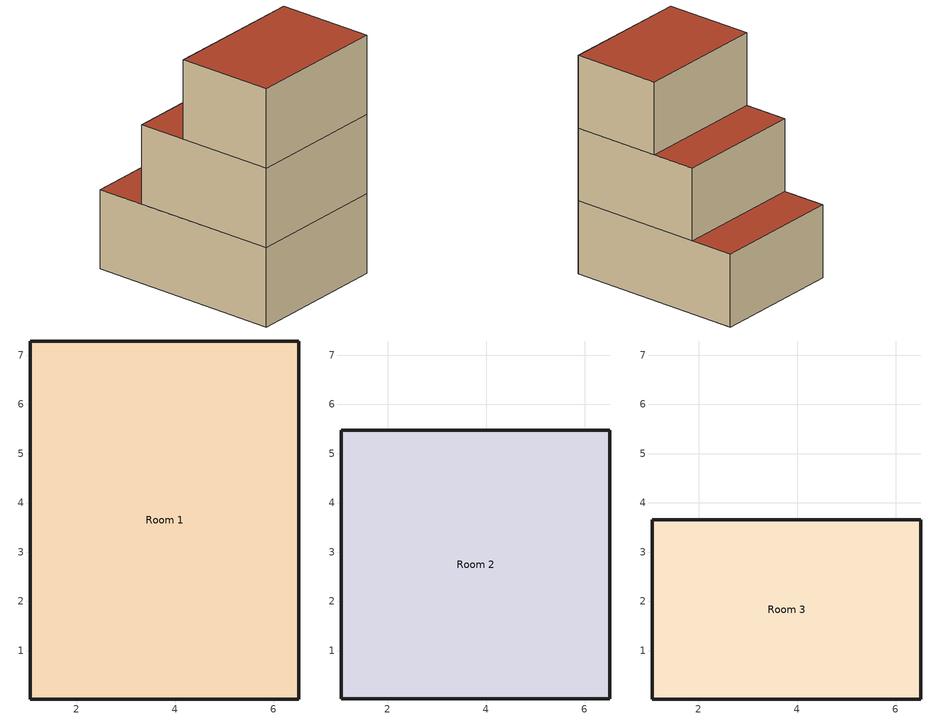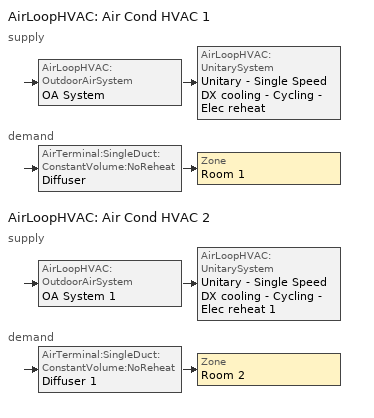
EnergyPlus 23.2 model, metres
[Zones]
Room 1
 floor ground (ExtSlabCarpet 4in ClimateZone 1-8): 6.51,7.29 6.51,0.02 1.06,0.02 1.06,7.29 z0
 wall outside (ASHRAE 189.1-2009 ExtWall Mass ClimateZone 5): 6.51,7.29 1.06,7.29 1.06,0.02 6.51,0.02 6.51,7.29 z0:3
 roof outside (ASHRAE 189.1-2009 ExtRoof IEAD ClimateZone 2-5): 6.51,0.02 6.51,7.29 1.06,7.29 1.06,0.02 z3
Room 2
 floor ground (ExtSlabCarpet 4in ClimateZone 1-8): 6.51,5.47 6.51,0.02 1.06,0.02 1.06,5.47 z3
 wall outside (ASHRAE 189.1-2009 ExtWall Mass ClimateZone 5): 1.06,0.02 6.51,0.02 6.51,5.47 1.06,5.47 1.06,0.02 z3:6
 roof outside (ASHRAE 189.1-2009 ExtRoof IEAD ClimateZone 2-5): 6.51,0.02 6.51,5.47 1.06,5.47 1.06,0.02 z6
Room 3
 floor ground (ExtSlabCarpet 4in ClimateZone 1-8): 6.51,3.65 6.51,0.02 1.06,0.02 1.06,3.65 z6
 wall outside (ASHRAE 189.1-2009 ExtWall Mass ClimateZone 5): 6.51,0.02 6.51,3.65 1.06,3.65 1.06,0.02 6.51,0.02 z6:9
 roof outside (ASHRAE 189.1-2009 ExtRoof IEAD ClimateZone 2-5): 6.51,0.02 6.51,3.65 1.06,3.65 1.06,0.02 z9
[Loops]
AirLoopHVAC 'Air Cond HVAC 1'
 supply: AirLoopHVAC:OutdoorAirSystem 'OA System' > AirLoopHVAC:UnitarySystem 'Unitary - Single Speed DX cooling - Cycling - Elec reheat'
 demand: AirTerminal:SingleDuct:ConstantVolume:NoReheat 'Diffuser' > Zone 'Room 1'
AirLoopHVAC 'Air Cond HVAC 2'
 supply: AirLoopHVAC:OutdoorAirSystem 'OA System 1' > AirLoopHVAC:UnitarySystem 'Unitary - Single Speed DX cooling - Cycling - Elec reheat 1'
 demand: AirTerminal:SingleDuct:ConstantVolume:NoReheat 'Diffuser 1' > Zone 'Room 2'
[Building]
Building 1
[Site:Location]
BANGKOK: Latitude {deg}=13.92; Longitude {deg}=100.6; Time Zone {hr}=7; Elevation {m}=12
[SizingPeriod:DesignDay] Day of Month=21; Dry-Bulb Temperature Range Modifier Type=DefaultMultipliers; Rain Indicator=No; Snow Indicator=No; Daylight Saving Time Indicator=No; Begin Environment Reset Mode=FullResetAtBeginEnvironment
Name | Month | Day Type | Maximum Dry-Bulb Temperature {C} | Daily Dry-Bulb Temperature Range {deltaC} | Humidity Condition Type | Wetbulb or DewPoint at Maximum Dry-Bulb {C} | Barometric Pressure {Pa} | Wind Speed {m/s} | Wind Direction {deg} | Solar Model Indicator | ASHRAE Clear Sky Optical Depth for Beam Irradiance (taub) | ASHRAE Clear Sky Optical Depth for Diffuse Irradiance (taud) | Enthalpy at Maximum Dry-Bulb {J/kg} | Sky Clearness
BANGKOK Ann Clg .4% Condns DB=>MWB | 4 | SummerDesignDay | 37.2 | 9.2 | Wetbulb | 26.7 | 101181 | 4.1 | 180 | ASHRAETau | 0.7 | 1.538
BANGKOK Ann Clg .4% Condns DP=>MDB | 4 | SummerDesignDay | 32.1 | 9.2 | Dewpoint | 28.7 | 101181 | 4.1 | 180 | ASHRAETau | 0.7 | 1.538
BANGKOK Ann Clg .4% Condns Enth=>MDB | 4 | SummerDesignDay | 34 | 9.2 | Enthalpy |  | 101181 | 4.1 | 180 | ASHRAETau | 0.7 | 1.538 | 98000
BANGKOK Ann Clg .4% Condns WB=>MDB | 4 | SummerDesignDay | 34.2 | 9.2 | Wetbulb | 29.6 | 101181 | 4.1 | 180 | ASHRAETau | 0.7 | 1.538
BANGKOK Ann Htg 99.6% Condns DB | 12 | WinterDesignDay | 19 | 0 | Wetbulb | 19 | 101181 | 1.6 | 350 | ASHRAEClearSky |  |  |  | 0
BANGKOK Ann Htg Wind 99.6% Condns WS=>MCDB | 12 | WinterDesignDay | 27.5 | 0 | Wetbulb | 27.5 | 101181 | 6.4 | 350 | ASHRAEClearSky |  |  |  | 0
BANGKOK Ann Hum_n 99.6% Condns DP=>MCDB | 12 | WinterDesignDay | 25.8 | 0 | Dewpoint | 11.2 | 101181 | 1.6 | 350 | ASHRAEClearSky |  |  |  | 0
TAIPEI Ann Clg .4% Condns DB=>MWB | 7 | SummerDesignDay | 34.9 | 7.2 | Wetbulb | 26.8 | 101253 | 5 | 270 | ASHRAETau | 0.538 | 1.93
TAIPEI Ann Clg .4% Condns DP=>MDB | 7 | SummerDesignDay | 30.5 | 7.2 | Dewpoint | 27 | 101253 | 5 | 270 | ASHRAETau | 0.538 | 1.93
TAIPEI Ann Clg .4% Condns Enth=>MDB | 7 | SummerDesignDay | 32.9 | 7.2 | Enthalpy |  | 101253 | 5 | 270 | ASHRAETau | 0.538 | 1.93 | 89800
TAIPEI Ann Clg .4% Condns WB=>MDB | 7 | SummerDesignDay | 32.7 | 7.2 | Wetbulb | 28 | 101253 | 5 | 270 | ASHRAETau | 0.538 | 1.93
TAIPEI Ann Htg 99.6% Condns DB | 1 | WinterDesignDay | 9 | 0 | Wetbulb | 9 | 101253 | 1.8 | 90 | ASHRAEClearSky |  |  |  | 0
TAIPEI Ann Htg Wind 99.6% Condns WS=>MCDB | 1 | WinterDesignDay | 17.3 | 0 | Wetbulb | 17.3 | 101253 | 9 | 90 | ASHRAEClearSky |  |  |  | 0
TAIPEI Ann Hum_n 99.6% Condns DP=>MCDB | 1 | WinterDesignDay | 11.4 | 0 | Dewpoint | 3.8 | 101253 | 1.8 | 90 | ASHRAEClearSky |  |  |  | 0
[Material] Thermal Absorptance=0.9
Name | Roughness | Thickness {m} | Conductivity {W/m-K} | Density {kg/m3} | Specific Heat {J/kg-K} | Solar Absorptance | Visible Absorptance
1/2IN Gypsum | Smooth | 0.0127 | 0.16 | 784.9 | 830 | 0.4 | 0.4
1IN Stucco | Smooth | 0.0253 | 0.6918 | 1858 | 837 | 0.92 | 0.92
8IN Concrete HW | MediumRough | 0.2033 | 1.7296 | 2243 | 837 | 0.65 | 0.65
MAT-CC05 4 HW CONCRETE | Rough | 0.1016 | 1.311 | 2240 | 836.8 | 0.85 | 0.85
Metal Decking | MediumSmooth | 0.0015 | 45.006 | 7680 | 418.4 | 0.6 | 0.6
Roof Insulation [21] | MediumRough | 0.2105 | 0.049 | 265 | 836.8 | 0.7 | 0.7
Roof Membrane | VeryRough | 0.0095 | 0.16 | 1121.29 | 1460 | 0.7 | 0.7
Wall Insulation [40] | MediumRough | 0.0794 | 0.0432 | 91 | 837 | 0.5 | 0.5
[Material:NoMass]
CP02 CARPET PAD: Roughness=Smooth; Thermal Resistance {m2-K/W}=0.1; Thermal Absorptance=0.9; Solar Absorptance=0.8; Visible Absorptance=0.8
[Construction]
ASHRAE 189.1-2009 ExtRoof IEAD ClimateZone 2-5: Roof Membrane, Roof Insulation [21], Metal Decking
ASHRAE 189.1-2009 ExtWall Mass ClimateZone 5: 1IN Stucco, 8IN Concrete HW, Wall Insulation [40], 1/2IN Gypsum
ExtSlabCarpet 4in ClimateZone 1-8: MAT-CC05 4 HW CONCRETE, CP02 CARPET PAD
[Zone] Multiplier=1; Part of Total Floor Area=Yes
Room 1; Room 2; Room 3
[Space] Space Type=189.1-2009 - Office - OpenOffice - CZ4-8
Name | Zone
Space 101 | Room 1
Space 102 | Room 2
Space 103 | Room 3
[SpaceList]
189.1-2009 - Office - OpenOffice - CZ4-8: Space 101, Space 102, Space 103
[Lights]
189.1-2009 - Office - OpenOffice - CZ4-8 Lights: Zone or ZoneList or Space or SpaceList=189.1-2009 - Office - OpenOffice - CZ4-8; Schedule=Office Bldg Light; Design Level Calculation Method=Watts/Area; Watts per Zone Floor Area {W/m2}=10.6563
[People]
189.1-2009 - Office - OpenOffice - CZ4-8 People: Zone or ZoneList or Space or SpaceList=189.1-2009 - Office - OpenOffice - CZ4-8; Number of People Schedule=Office Work Occ; Number of People Calculation Method=People/Area; People per Floor Area {person/m2}=0.0565105; Fraction Radiant=0.3; Activity Level Schedule=Office Activity
[ElectricEquipment]
189.1-2009 - Office - OpenOffice - CZ4-8 Electric Equipment: Zone or ZoneList or Space or SpaceList=189.1-2009 - Office - OpenOffice - CZ4-8; Schedule=Office Bldg Equip; Design Level Calculation Method=Watts/Area; Watts per Zone Floor Area {W/m2}=7.64238
[ZoneInfiltration:DesignFlowRate]
189.1-2009 - Office - OpenOffice - CZ4-8 Infiltration: Zone or ZoneList or Space or SpaceList=189.1-2009 - Office - OpenOffice - CZ4-8; Schedule=Office Infil Quarter On; Design Flow Rate Calculation Method=Flow/ExteriorArea; Flow Rate per Exterior Surface Area {m3/s-m2}=0.000226568
[ZoneControl:Thermostat] Temperature Difference Between Cutout And Setpoint {deltaC}=0
Name | Zone or ZoneList | Control Type Schedule | Control 1
Room 1 Thermostat | Room 1 | Room 1 Thermostat Schedule | Thermostat Setpoint Dual Setpoint 1
Room 2 Thermostat | Room 2 | Room 2 Thermostat Schedule | Thermostat Setpoint Dual Setpoint 2
Room 3 Thermostat | Room 3 | Room 3 Thermostat Schedule | Thermostat Setpoint Dual Setpoint 3
[ThermostatSetpoint:DualSetpoint]
Name | Heating Setpoint Temperature Schedule | Cooling Setpoint Temperature Schedule
Thermostat Setpoint Dual Setpoint 1 | Small Office HtgSetp 1 | Small Office ClgSetp 1
Thermostat Setpoint Dual Setpoint 2 | Small Office HtgSetp 2 | Small Office ClgSetp 2
Thermostat Setpoint Dual Setpoint 3 | Small Office HtgSetp 3 | Small Office ClgSetp 3
[AirTerminal:SingleDuct:ConstantVolume:NoReheat] Availability Schedule=Always On Discrete hvac_library; Maximum Air Flow Rate {m3/s}=AutoSize
Diffuser; Diffuser 1
[Zone equipment]
Room 1: Diffuser
Room 2: Diffuser 1
[Sizing:Zone] Zone Cooling Design Supply Air Temperature Input Method=SupplyAirTemperature; Zone Cooling Design Supply Air Temperature {C}=14; Zone Cooling Design Supply Air Temperature Difference {deltaC}=11.11; Zone Heating Design Supply Air Temperature Input Method=SupplyAirTemperature; Zone Heating Design Supply Air Temperature {C}=40; Zone Heating Design Supply Air Temperature Difference {deltaC}=11.11; Zone Cooling Design Supply Air Humidity Ratio {kgWater/kgDryAir}=0.0085; Zone Heating Design Supply Air Humidity Ratio {kgWater/kgDryAir}=0.008; Cooling Design Air Flow Method=DesignDay; Cooling Design Air Flow Rate {m3/s}=0; Cooling Minimum Air Flow per Zone Floor Area {m3/s-m2}=0.000762; Cooling Minimum Air Flow {m3/s}=0; Cooling Minimum Air Flow Fraction=0; Heating Design Air Flow Method=DesignDay; Heating Design Air Flow Rate {m3/s}=0; Heating Maximum Air Flow per Zone Floor Area {m3/s-m2}=0.002032; Heating Maximum Air Flow {m3/s}=0.141576; Heating Maximum Air Flow Fraction=0.3; Account for Dedicated Outdoor Air System=No; Zone Load Sizing Method=Sensible Load Only No Latent Load; Zone Latent Cooling Design Supply Air Humidity Ratio Input Method=HumidityRatioDifference; Zone Cooling Design Supply Air Humidity Ratio Difference {kgWater/kgDryAir}=0.005; Zone Latent Heating Design Supply Air Humidity Ratio Input Method=HumidityRatioDifference; Zone Humidification Design Supply Air Humidity Ratio Difference {kgWater/kgDryAir}=0.005
Name | Design Specification Outdoor Air Object
Room 1 | Room 1 DSOA Space List
Room 2 | Room 2 DSOA Space List
Room 3 | Room 3 DSOA Space List
[Controller:MechanicalVentilation] Availability Schedule=Always On Discrete hvac_library; Demand Controlled Ventilation=No; System Outdoor Air Method=ZoneSum; Design Specification Outdoor Air Object Name 1=189.1-2009 - Office - OpenOffice - CZ4-8 Ventilation
Name | Zone or ZoneList Name 1
Controller Mechanical Ventilation 1 | Room 1
Controller Mechanical Ventilation 2 | Room 2
[DesignSpecification:OutdoorAir]
189.1-2009 - Office - OpenOffice - CZ4-8 Ventilation: Outdoor Air Method=Sum; Outdoor Air Flow per Person {m3/s-person}=0.00943895; Outdoor Air Flow per Zone Floor Area {m3/s-m2}=0; Outdoor Air Flow per Zone {m3/s}=0; Outdoor Air Flow Air Changes per Hour {1/hr}=0
[DesignSpecification:OutdoorAir:SpaceList] Space Design Specification Outdoor Air Object Name 1=189.1-2009 - Office - OpenOffice - CZ4-8 Ventilation
Name | Space Name 1
Room 1 DSOA Space List | Space 101
Room 2 DSOA Space List | Space 102
Room 3 DSOA Space List | Space 103
[ZoneVentilation:DesignFlowRate]
Room 3 Ventilation per Person: Zone or ZoneList or Space or SpaceList=Room 3; Schedule=Office Work Occ; Design Flow Rate Calculation Method=Flow/Person; Flow Rate per Person {m3/s-person}=0.00943895
[AirLoopHVAC] Design Supply Air Flow Rate {m3/s}=AutoSize; Design Return Air Flow Fraction of Supply Air Flow=1
Air Cond HVAC 1; Air Cond HVAC 2
[Sizing:System] Type of Load to Size On=Sensible; Design Outdoor Air Flow Rate {m3/s}=Autosize; Central Heating Maximum System Air Flow Ratio=0.3; Preheat Design Temperature {C}=7; Preheat Design Humidity Ratio {kgWater/kgDryAir}=0.008; Precool Design Temperature {C}=12.8; Precool Design Humidity Ratio {kgWater/kgDryAir}=0.008; Central Cooling Design Supply Air Temperature {C}=12.8; Central Heating Design Supply Air Temperature {C}=16.7; Type of Zone Sum to Use=NonCoincident; 100% Outdoor Air in Cooling=Yes; 100% Outdoor Air in Heating=Yes; Central Cooling Design Supply Air Humidity Ratio {kgWater/kgDryAir}=0.0085; Central Heating Design Supply Air Humidity Ratio {kgWater/kgDryAir}=0.008; Cooling Supply Air Flow Rate Method=DesignDay; Cooling Supply Air Flow Rate {m3/s}=0; Cooling Supply Air Flow Rate Per Floor Area {m3/s-m2}=0.00996765; Cooling Fraction of Autosized Cooling Supply Air Flow Rate=1; Cooling Supply Air Flow Rate Per Unit Cooling Capacity {m3/s-W}=3.94755e-05; Heating Supply Air Flow Rate Method=DesignDay; Heating Supply Air Flow Rate {m3/s}=0; Heating Supply Air Flow Rate Per Floor Area {m3/s-m2}=0.00996765; Heating Fraction of Autosized Heating Supply Air Flow Rate=1; Heating Fraction of Autosized Cooling Supply Air Flow Rate=1; Heating Supply Air Flow Rate Per Unit Heating Capacity {m3/s-W}=3.15882e-05; System Outdoor Air Method=ZoneSum; Zone Maximum Outdoor Air Fraction=1; Cooling Design Capacity Method=CoolingDesignCapacity; Cooling Design Capacity {W}=Autosize; Cooling Design Capacity Per Floor Area {W/m2}=234.7; Fraction of Autosized Cooling Design Capacity=1; Heating Design Capacity Method=HeatingDesignCapacity; Heating Design Capacity {W}=Autosize; Heating Design Capacity Per Floor Area {W/m2}=157; Fraction of Autosized Heating Design Capacity=1; Central Cooling Capacity Control Method=OnOff; Occupant Diversity=Autosize
Air Cond HVAC 1; Air Cond HVAC 2
[AvailabilityManager:Scheduled]
Name | Schedule
Air Cond HVAC 1 Availability Manager; OA System Availability Manager; OA System 1 Availability Manager | Always On Discrete
Air Cond HVAC 2 Availability Manager | Always On Discrete 1
[Controller:OutdoorAir] Minimum Outdoor Air Flow Rate {m3/s}=Autosize; Maximum Outdoor Air Flow Rate {m3/s}=Autosize; Economizer Control Type=NoEconomizer; Economizer Control Action Type=ModulateFlow; Economizer Maximum Limit Dry-Bulb Temperature {C}=28; Economizer Maximum Limit Enthalpy {J/kg}=64000; Economizer Minimum Limit Dry-Bulb Temperature {C}=-100; Lockout Type=NoLockout; Minimum Limit Type=FixedMinimum; High Humidity Control=No; Control High Indoor Humidity Based on Outdoor Humidity Ratio=Yes; Heat Recovery Bypass Control Type=BypassWhenOAFlowGreaterThanMinimum; Economizer Operation Staging=InterlockedWithMechanicalCooling
Name | Mechanical Ventilation Controller
Outdoor Air Controller | Controller Mechanical Ventilation 1
Outdoor Air Controller 1 | Controller Mechanical Ventilation 2
[SetpointManager:MixedAir] Control Variable=Temperature
Node 11 OS Default SPM; Node 21 OS Default SPM
[AirLoopHVAC:UnitarySystem] Control Type=Load; Dehumidification Control Type=None; Fan Placement=BlowThrough; DX Heating Coil Sizing Ratio=1; Use DOAS DX Cooling Coil=No; Minimum Supply Air Temperature {C}=2; Latent Load Control=SensibleOnlyLoadControl; Cooling Supply Air Flow Rate Method=SupplyAirFlowRate; Cooling Supply Air Flow Rate {m3/s}=Autosize; Heating Supply Air Flow Rate Method=None; No Load Supply Air Flow Rate Method=None; Maximum Supply Air Temperature {C}=80; Maximum Outdoor Dry-Bulb Temperature for Supplemental Heater Operation {C}=21; Ancillary On-Cycle Electric Power {W}=0; Ancillary Off-Cycle Electric Power {W}=0
Name | Controlling Zone or Thermostat Location | Supply Fan | Cooling Coil | Supplemental Heating Coil
Unitary - Single Speed DX cooling - Cycling - Elec reheat | Room 1 | Fan On Off 8 | 1 Spd DX Clg Coil 7 | Elec Htg Coil 15
Unitary - Single Speed DX cooling - Cycling - Elec reheat 1 | Room 2 | Fan On Off 9 | 1 Spd DX Clg Coil 8 | Elec Htg Coil 16
[Fan:OnOff] Availability Schedule=Always On Discrete hvac_library; Fan Total Efficiency=0.6; Pressure Rise {Pa}=300; Maximum Flow Rate {m3/s}=Autosize; Motor Efficiency=0.8; Motor In Airstream Fraction=1; Fan Power Ratio Function of Speed Ratio Curve=Fan On Off Power Curve 3; Fan Efficiency Ratio Function of Speed Ratio Curve=Fan On Off Efficiency Curve 5
Fan On Off 8; Fan On Off 9
[Coil:Cooling:DX:SingleSpeed] Availability Schedule=Always On Discrete hvac_library; Gross Rated Sensible Heat Ratio=Autosize; Gross Rated Cooling COP {W/W}=3; Rated Air Flow Rate {m3/s}=Autosize; Rated Evaporator Fan Power Per Volume Flow Rate 2017 {W/(m3/s)}=773.3; Rated Evaporator Fan Power Per Volume Flow Rate 2023 {W/(m3/s)}=934.4; Total Cooling Capacity Function of Temperature Curve=Curve Biquadratic 19; Total Cooling Capacity Function of Flow Fraction Curve=Curve Quadratic 9; Energy Input Ratio Function of Temperature Curve=Curve Biquadratic 11; Energy Input Ratio Function of Flow Fraction Curve=Curve Quadratic 8; Part Load Fraction Correlation Curve=Curve Quadratic 18; Minimum Outdoor Dry-Bulb Temperature for Compressor Operation {C}=-25; Nominal Time for Condensate Removal to Begin {s}=0; Ratio of Initial Moisture Evaporation Rate and Steady State Latent Capacity=0; Maximum Cycling Rate {cycles/hr}=0; Latent Capacity Time Constant {s}=0; Condenser Type=AirCooled; Evaporative Condenser Effectiveness=0; Evaporative Condenser Air Flow Rate {m3/s}=Autosize; Evaporative Condenser Pump Rated Power Consumption {W}=Autosize; Crankcase Heater Capacity {W}=0; Maximum Outdoor Dry-Bulb Temperature for Crankcase Heater Operation {C}=0; Basin Heater Capacity {W/K}=0; Basin Heater Setpoint Temperature {C}=10
Name | Gross Rated Total Cooling Capacity {W}
1 Spd DX Clg Coil 7 | 8000
1 Spd DX Clg Coil 8 | 11000
[Coil:Heating:Electric] Availability Schedule=Always On Discrete hvac_library; Efficiency=1; Nominal Capacity {W}=Autosize
Elec Htg Coil 15; Elec Htg Coil 16
[SetpointManager:SingleZone:Cooling] Control Variable=Temperature; Minimum Supply Air Temperature {C}=-99; Maximum Supply Air Temperature {C}=99
Name | Control Zone
Setpoint Manager Single Zone Cooling | Room 1
Setpoint Manager Single Zone Cooling 1 | Room 2
[Schedule:Day:Interval]
Office Bldg Light Rule 1 Day Schedule: No, 24:00, 0.05
Office Bldg Light Default Schedule: No, 05:00, 0.05, 07:00, 0.1, 08:00, 0.3, 17:00, 0.9, 18:00, 0.7, 20:00, 0.5, 22:00, 0.3, 23:00, 0.1, 24:00, 0.05
Office Bldg Light Rule 2 Day Schedule: No, 06:00, 0.05, 08:00, 0.1, 14:00, 0.5, 17:00, 0.15, 24:00, 0.05
Office Bldg Light Summer Design Day; Office Bldg Equip Summer Design Day; Office Infil Quarter On Rule 1 Day Schedule: No, 24:00, 1
Office Bldg Light Winter Design Day; Office Bldg Occ Rule 1 Day Schedule; Office Bldg Occ Winter Design Day; Office Bldg Equip Winter Design Day: No, 24:00, 0
Office Bldg Occ Default Schedule: No, 06:00, 0, 07:00, 0.1, 08:00, 0.2, 12:00, 0.85, 13:00, 0.5, 17:00, 0.85, 18:00, 0.7, 20:00, 0.4, 22:00, 0.1, 24:00, 0.05
Office Bldg Occ Rule 2 Day Schedule: No, 06:00, 0, 08:00, 0.1, 14:00, 0.4, 17:00, 0.1, 24:00, 0
Office Bldg Occ Summer Design Day: No, 06:00, 0, 22:00, 1, 24:00, 0.05
Office Activity Default Schedule; Office Activity Summer Design Day; Office Activity Winter Design Day: No, 24:00, 132
Office Bldg Equip Rule 1 Day Schedule: No, 24:00, 0.3
Office Bldg Equip Default Schedule: No, 08:00, 0.4, 12:00, 0.9, 13:00, 0.8, 17:00, 0.9, 18:00, 0.8, 20:00, 0.6, 22:00, 0.5, 24:00, 0.4
Office Bldg Equip Rule 2 Day Schedule: No, 06:00, 0.3, 08:00, 0.4, 14:00, 0.5, 17:00, 0.35, 24:00, 0.3
Small Office HtgSetp Rule 1 Day Schedule 1; Small Office HtgSetp Summer Design Day 1; Small Office HtgSetp Rule 1 Day Schedule 2; Small Office HtgSetp Summer Design Day 2; Small Office HtgSetp Rule 1 Day Schedule 3; Small Office HtgSetp Summer Design Day 3: No, 24:00, 15.6
Small Office HtgSetp Default Schedule 1; Small Office HtgSetp Default Schedule 2; Small Office HtgSetp Default Schedule 3: No, 06:00, 15.6, 22:00, 21, 24:00, 15.6
Small Office HtgSetp Rule 2 Day Schedule 1; Small Office HtgSetp Rule 2 Day Schedule 2; Small Office HtgSetp Rule 2 Day Schedule 3: No, 06:00, 15.6, 18:00, 21, 24:00, 15.6
Small Office HtgSetp Winter Design Day 1; Small Office HtgSetp Winter Design Day 2; Small Office HtgSetp Winter Design Day 3: No, 24:00, 21
Small Office ClgSetp Rule 1 Day Schedule 1; Small Office ClgSetp Winter Design Day 1; Small Office ClgSetp Rule 1 Day Schedule 2; Small Office ClgSetp Winter Design Day 2; Small Office ClgSetp Rule 1 Day Schedule 3; Small Office ClgSetp Winter Design Day 3: No, 24:00, 31
Small Office ClgSetp Default Schedule 1; Small Office ClgSetp Summer Design Day 1; Small Office ClgSetp Default Schedule 2; Small Office ClgSetp Summer Design Day 2; Small Office ClgSetp Default Schedule 3; Small Office ClgSetp Summer Design Day 3: No, 06:00, 31, 22:00, 24, 24:00, 31
Small Office ClgSetp Rule 2 Day Schedule 1; Small Office ClgSetp Rule 2 Day Schedule 2; Small Office ClgSetp Rule 2 Day Schedule 3: No, 06:00, 31, 18:00, 24, 24:00, 31
Office Infil Quarter On Default Schedule; Office Infil Quarter On Summer Design Day: No, 06:00, 1, 22:00, 0.25, 24:00, 1
Office Infil Quarter On Rule 2 Day Schedule; Office Infil Quarter On Winter Design Day: No, 06:00, 1, 18:00, 0.25, 24:00, 1
[Schedule:Week:Daily]
Office Bldg Light Week Rule - Jan1-Dec31: Office Bldg Light Rule 1 Day Schedule, Office Bldg Light Default Schedule, Office Bldg Light Default Schedule, Office Bldg Light Default Schedule, Office Bldg Light Default Schedule, Office Bldg Light Default Schedule, Office Bldg Light Rule 2 Day Schedule, Office Bldg Light Default Schedule, Office Bldg Light Summer Design Day, Office Bldg Light Winter Design Day, Office Bldg Light Default Schedule, Office Bldg Light Default Schedule
Office Work Occ Week Rule - Jan1-Dec31: Office Bldg Occ Rule 1 Day Schedule, Office Bldg Occ Default Schedule, Office Bldg Occ Default Schedule, Office Bldg Occ Default Schedule, Office Bldg Occ Default Schedule, Office Bldg Occ Default Schedule, Office Bldg Occ Rule 2 Day Schedule, Office Bldg Occ Default Schedule, Office Bldg Occ Summer Design Day, Office Bldg Occ Winter Design Day, Office Bldg Occ Default Schedule, Office Bldg Occ Default Schedule
Office Activity Week Rule - Jan1-Dec31: Office Activity Default Schedule, Office Activity Default Schedule, Office Activity Default Schedule, Office Activity Default Schedule, Office Activity Default Schedule, Office Activity Default Schedule, Office Activity Default Schedule, Office Activity Default Schedule, Office Activity Summer Design Day, Office Activity Winter Design Day, Office Activity Default Schedule, Office Activity Default Schedule
Office Bldg Equip Week Rule - Jan1-Dec31: Office Bldg Equip Rule 1 Day Schedule, Office Bldg Equip Default Schedule, Office Bldg Equip Default Schedule, Office Bldg Equip Default Schedule, Office Bldg Equip Default Schedule, Office Bldg Equip Default Schedule, Office Bldg Equip Rule 2 Day Schedule, Office Bldg Equip Default Schedule, Office Bldg Equip Summer Design Day, Office Bldg Equip Winter Design Day, Office Bldg Equip Default Schedule, Office Bldg Equip Default Schedule
Small Office HtgSetp 1 Week Rule - Jan1-Dec31: Small Office HtgSetp Rule 1 Day Schedule 1, Small Office HtgSetp Default Schedule 1, Small Office HtgSetp Default Schedule 1, Small Office HtgSetp Default Schedule 1, Small Office HtgSetp Default Schedule 1, Small Office HtgSetp Default Schedule 1, Small Office HtgSetp Rule 2 Day Schedule 1, Small Office HtgSetp Default Schedule 1, Small Office HtgSetp Summer Design Day 1, Small Office HtgSetp Winter Design Day 1, Small Office HtgSetp Default Schedule 1, Small Office HtgSetp Default Schedule 1
Small Office ClgSetp 1 Week Rule - Jan1-Dec31: Small Office ClgSetp Rule 1 Day Schedule 1, Small Office ClgSetp Default Schedule 1, Small Office ClgSetp Default Schedule 1, Small Office ClgSetp Default Schedule 1, Small Office ClgSetp Default Schedule 1, Small Office ClgSetp Default Schedule 1, Small Office ClgSetp Rule 2 Day Schedule 1, Small Office ClgSetp Default Schedule 1, Small Office ClgSetp Summer Design Day 1, Small Office ClgSetp Winter Design Day 1, Small Office ClgSetp Default Schedule 1, Small Office ClgSetp Default Schedule 1
Small Office HtgSetp 2 Week Rule - Jan1-Dec31: Small Office HtgSetp Rule 1 Day Schedule 2, Small Office HtgSetp Default Schedule 2, Small Office HtgSetp Default Schedule 2, Small Office HtgSetp Default Schedule 2, Small Office HtgSetp Default Schedule 2, Small Office HtgSetp Default Schedule 2, Small Office HtgSetp Rule 2 Day Schedule 2, Small Office HtgSetp Default Schedule 2, Small Office HtgSetp Summer Design Day 2, Small Office HtgSetp Winter Design Day 2, Small Office HtgSetp Default Schedule 2, Small Office HtgSetp Default Schedule 2
Small Office ClgSetp 2 Week Rule - Jan1-Dec31: Small Office ClgSetp Rule 1 Day Schedule 2, Small Office ClgSetp Default Schedule 2, Small Office ClgSetp Default Schedule 2, Small Office ClgSetp Default Schedule 2, Small Office ClgSetp Default Schedule 2, Small Office ClgSetp Default Schedule 2, Small Office ClgSetp Rule 2 Day Schedule 2, Small Office ClgSetp Default Schedule 2, Small Office ClgSetp Summer Design Day 2, Small Office ClgSetp Winter Design Day 2, Small Office ClgSetp Default Schedule 2, Small Office ClgSetp Default Schedule 2
Small Office HtgSetp 3 Week Rule - Jan1-Dec31: Small Office HtgSetp Rule 1 Day Schedule 3, Small Office HtgSetp Default Schedule 3, Small Office HtgSetp Default Schedule 3, Small Office HtgSetp Default Schedule 3, Small Office HtgSetp Default Schedule 3, Small Office HtgSetp Default Schedule 3, Small Office HtgSetp Rule 2 Day Schedule 3, Small Office HtgSetp Default Schedule 3, Small Office HtgSetp Summer Design Day 3, Small Office HtgSetp Winter Design Day 3, Small Office HtgSetp Default Schedule 3, Small Office HtgSetp Default Schedule 3
Small Office ClgSetp 3 Week Rule - Jan1-Dec31: Small Office ClgSetp Rule 1 Day Schedule 3, Small Office ClgSetp Default Schedule 3, Small Office ClgSetp Default Schedule 3, Small Office ClgSetp Default Schedule 3, Small Office ClgSetp Default Schedule 3, Small Office ClgSetp Default Schedule 3, Small Office ClgSetp Rule 2 Day Schedule 3, Small Office ClgSetp Default Schedule 3, Small Office ClgSetp Summer Design Day 3, Small Office ClgSetp Winter Design Day 3, Small Office ClgSetp Default Schedule 3, Small Office ClgSetp Default Schedule 3
Office Infil Quarter On Week Rule - Jan1-Dec31: Office Infil Quarter On Rule 1 Day Schedule, Office Infil Quarter On Default Schedule, Office Infil Quarter On Default Schedule, Office Infil Quarter On Default Schedule, Office Infil Quarter On Default Schedule, Office Infil Quarter On Default Schedule, Office Infil Quarter On Rule 2 Day Schedule, Office Infil Quarter On Default Schedule, Office Infil Quarter On Summer Design Day, Office Infil Quarter On Winter Design Day, Office Infil Quarter On Default Schedule, Office Infil Quarter On Default Schedule
[Schedule:Year]
Office Bldg Light: Office Bldg Light Week Rule - Jan1-Dec31, 1, 1, 12, 31
Office Work Occ: Office Work Occ Week Rule - Jan1-Dec31, 1, 1, 12, 31
Office Activity: Office Activity Week Rule - Jan1-Dec31, 1, 1, 12, 31
Office Bldg Equip: Office Bldg Equip Week Rule - Jan1-Dec31, 1, 1, 12, 31
Small Office HtgSetp 1: Small Office HtgSetp 1 Week Rule - Jan1-Dec31, 1, 1, 12, 31
Small Office ClgSetp 1: Small Office ClgSetp 1 Week Rule - Jan1-Dec31, 1, 1, 12, 31
Small Office HtgSetp 2: Small Office HtgSetp 2 Week Rule - Jan1-Dec31, 1, 1, 12, 31
Small Office ClgSetp 2: Small Office ClgSetp 2 Week Rule - Jan1-Dec31, 1, 1, 12, 31
Small Office HtgSetp 3: Small Office HtgSetp 3 Week Rule - Jan1-Dec31, 1, 1, 12, 31
Small Office ClgSetp 3: Small Office ClgSetp 3 Week Rule - Jan1-Dec31, 1, 1, 12, 31
Office Infil Quarter On: Office Infil Quarter On Week Rule - Jan1-Dec31, 1, 1, 12, 31
[Schedule:Compact]
Room 1 Thermostat Schedule; Room 2 Thermostat Schedule; Room 3 Thermostat Schedule: Through: 12/31, For: AllDays, Until: 24:00, 4
[Schedule:Constant] Hourly Value=1
Always On Discrete hvac_library; Always On Discrete; Always On Discrete 1
[Curve:Exponent]
Fan On Off Power Curve 3: Coefficient1 Constant=1; Coefficient2 Constant=0; Coefficient3 Constant=0; Minimum Value of x {BasedOnField A2}=0; Maximum Value of x {BasedOnField A2}=1
[Curve:Cubic]
Fan On Off Efficiency Curve 5: Coefficient1 Constant=1; Coefficient2 x=0; Coefficient3 x**2=0; Coefficient4 x**3=0; Minimum Value of x {BasedOnField A2}=0; Maximum Value of x {BasedOnField A2}=1
[Curve:Biquadratic] Minimum Value of x {BasedOnField A2}=17; Maximum Value of x {BasedOnField A2}=22; Minimum Value of y {BasedOnField A3}=13; Maximum Value of y {BasedOnField A3}=46
Name | Coefficient1 Constant | Coefficient2 x | Coefficient3 x**2 | Coefficient4 y | Coefficient5 y**2 | Coefficient6 x*y
Curve Biquadratic 19 | 0.766956 | 0.0107756 | -4.14703e-05 | 0.00134961 | -0.000261144 | 0.000457488
Curve Biquadratic 11 | 0.297145 | 0.0430933 | -0.000748766 | 0.00597727 | 0.000482112 | -0.000956448
[Curve:Quadratic]
Name | Coefficient1 Constant | Coefficient2 x | Coefficient3 x**2 | Minimum Value of x {BasedOnField A2} | Maximum Value of x {BasedOnField A2}
Curve Quadratic 9 | 0.8 | 0.2 | 0 | 0.5 | 1.5
Curve Quadratic 8 | 1.156 | -0.1816 | 0.0256 | 0.5 | 1.5
Curve Quadratic 18 | 0.75 | 0.25 | 0 | 0 | 1
